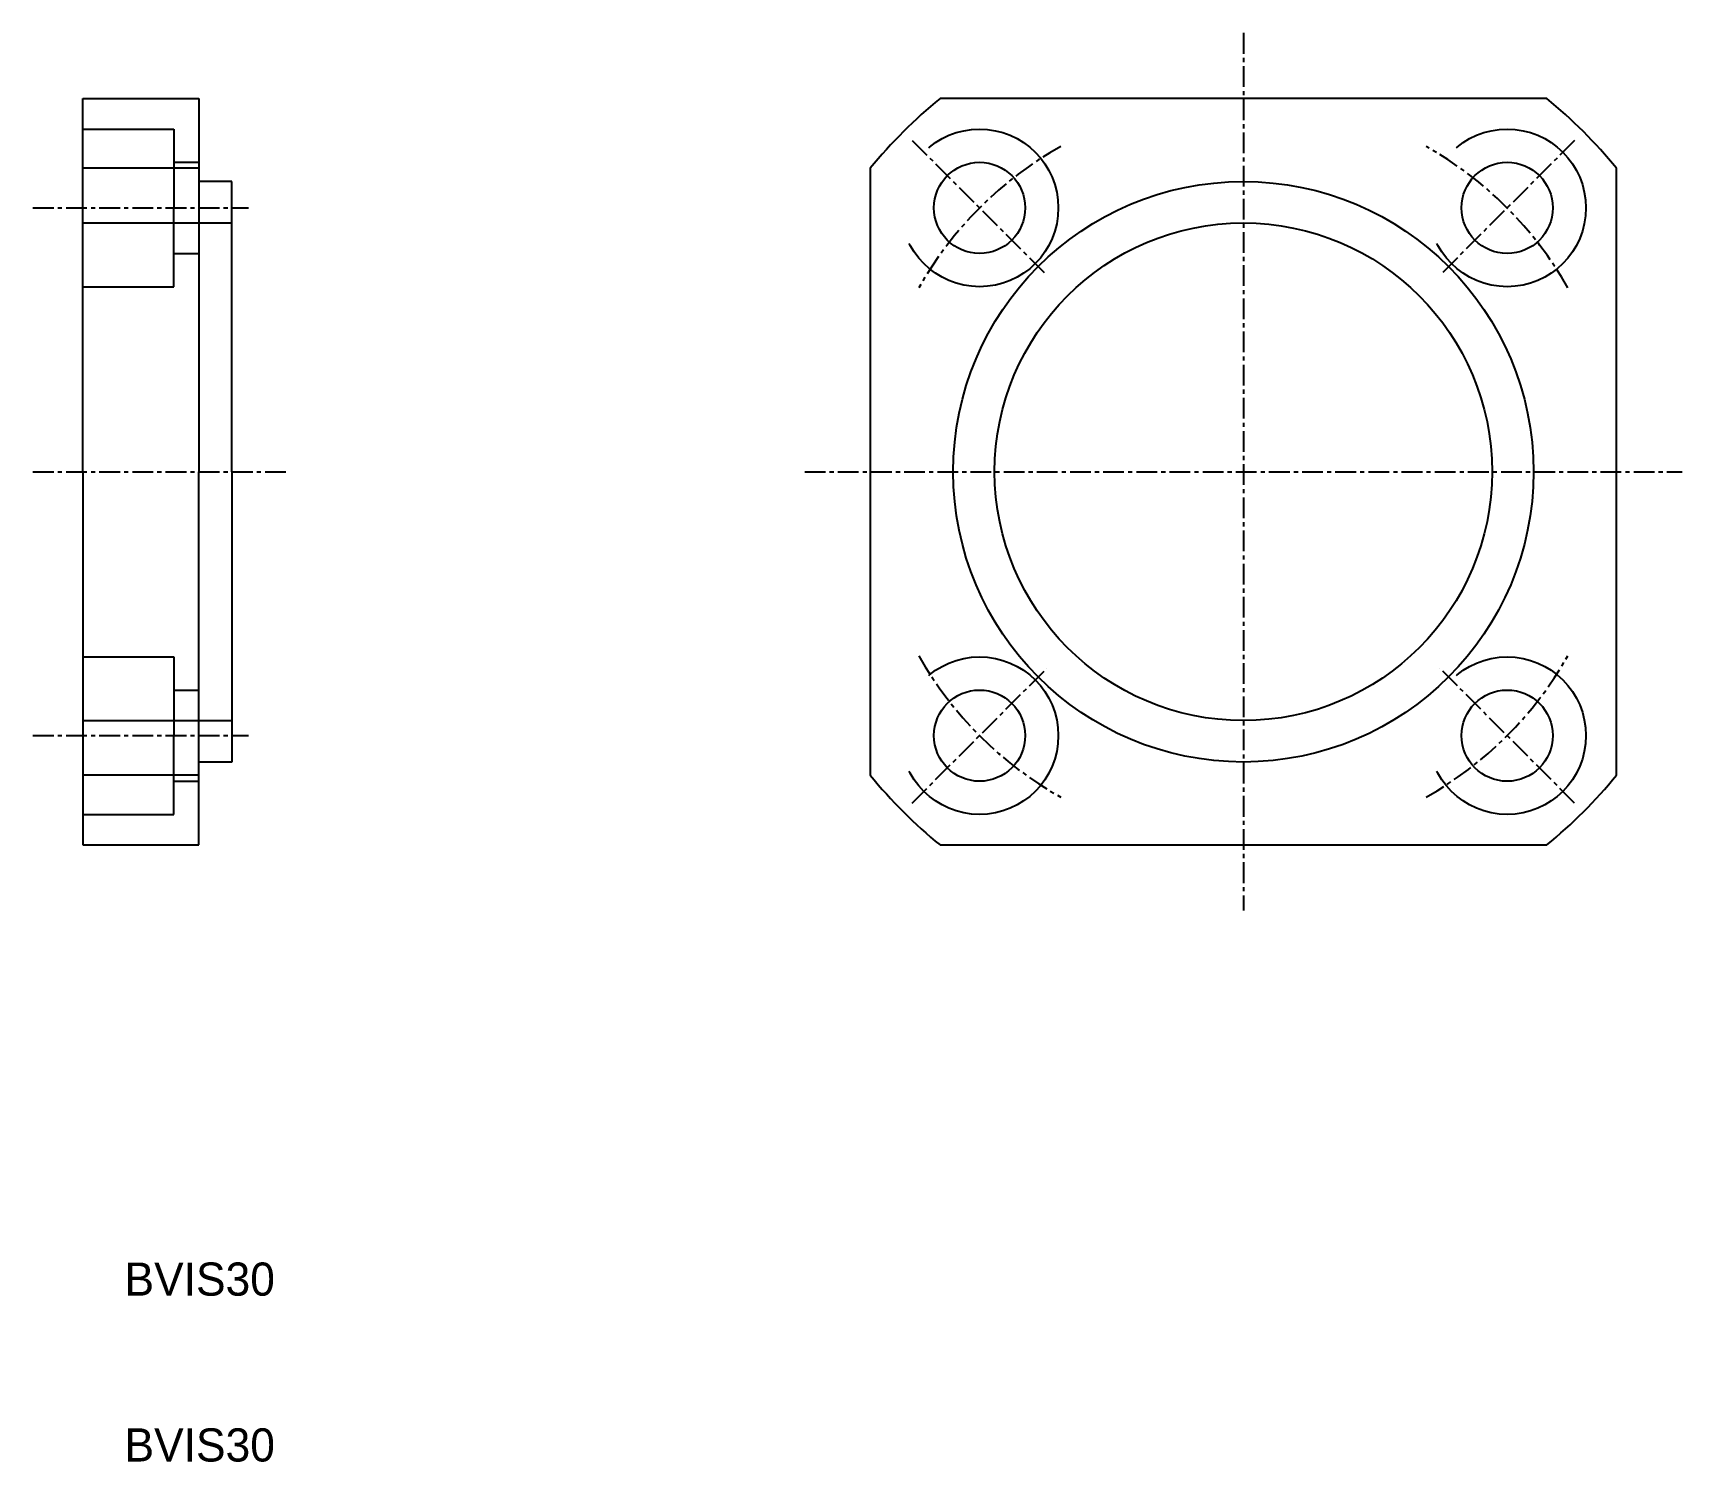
# Model space of a CAD drawing. Extents: x 154.2 to 253.7, y 87.4 to 173.6.
import ezdxf

# ---------------------------------------------------------------- set-up
doc = ezdxf.new("R2010")
doc.units = 0
doc.linetypes.add('CENTER', pattern=[2, 1.25, -0.25, 0.25, -0.25])
doc.linetypes.add('DASHED', pattern=[19.05, 12.7, -6.35])
doc.layers.get('0').update_dxf_attribs({"linetype": 'CONTINUOUS'})
doc.layers.add('CENTER', color=1, linetype='CENTER')

msp = doc.modelspace()

# ---------------------------------------------------------------- linework, layer by layer
for p, q in [((157.233, 147.118), (157.233, 169.618)), ((157.233, 169.618), (164.233, 169.618)), ((164.233, 169.618), (164.233, 147.118)), ((245.529, 169.618), (208.937, 169.618)), ((164.233, 165.414), (157.233, 165.414)), ((204.733, 165.414), (204.733, 128.821)), ((249.733, 128.821), (249.733, 165.414)), ((166.233, 164.618), (164.233, 164.618)), ((166.233, 147.118), (166.233, 164.618)), ((157.233, 147.118), (157.233, 124.618)), ((164.233, 124.618), (164.233, 147.118)), ((166.233, 147.118), (166.233, 129.618)), ((166.233, 129.618), (164.233, 129.618)), ((164.233, 128.821), (157.233, 128.821)), ((157.233, 124.618), (164.233, 124.618)), ((208.937, 124.618), (245.529, 124.618))]:
    msp.add_line(p, q)
at = {"color": 3, "linetype": 'DASHED'}
for p, q in [((157.233, 167.777), (162.733, 167.777)), ((162.733, 167.777), (162.733, 163.027)), ((162.733, 165.777), (164.233, 165.777)), ((157.233, 162.118), (166.233, 162.118)), ((162.733, 158.277), (162.733, 163.027)), ((162.733, 160.277), (164.233, 160.277)), ((157.233, 158.277), (162.733, 158.277)), ((157.233, 135.958), (162.733, 135.958)), ((162.733, 135.958), (162.733, 131.208)), ((162.733, 133.958), (164.233, 133.958)), ((157.233, 132.118), (166.233, 132.118)), ((162.733, 126.458), (162.733, 131.208)), ((162.733, 128.458), (164.233, 128.458)), ((157.233, 126.458), (162.733, 126.458))]:
    msp.add_line(p, q, dxfattribs=at)
for centre in [(211.323, 163.027), (243.143, 163.027), (211.323, 131.208), (243.143, 131.208)]:
    msp.add_circle(centre, 4.75, dxfattribs=at)
for centre, radius in [((211.323, 163.027), 2.75), ((211.323, 163.027), 2.75), ((243.143, 163.027), 2.75), ((243.143, 163.027), 2.75), ((227.233, 147.118), 17.5), ((227.233, 147.118), 15), ((211.323, 131.208), 2.75), ((211.323, 131.208), 2.75), ((243.143, 131.208), 2.75), ((243.143, 131.208), 2.75)]:
    msp.add_circle(centre, radius)
for start, end in [(129.11674, 140.88326), (39.11674, 50.88326), (219.11674, 230.88326), (309.11674, 320.88326)]:
    msp.add_arc((227.233, 147.118), 29, start, end)
at = {"layer": 'CENTER', "color": 1, "linetype": 'CENTER'}
for p, q in [((227.233, 173.572), (227.233, 120.663)), ((207.257, 167.093), (215.389, 158.962)), ((207.257, 167.093), (215.389, 158.962)), ((247.209, 167.093), (239.077, 158.962)), ((247.209, 167.093), (239.077, 158.962)), ((154.233, 163.027), (167.233, 163.027)), ((154.233, 147.118), (169.585, 147.118)), ((200.778, 147.118), (253.688, 147.118)), ((207.257, 127.142), (215.389, 135.274)), ((207.257, 127.142), (215.389, 135.274)), ((247.209, 127.142), (239.077, 135.274)), ((247.209, 127.142), (239.077, 135.274)), ((154.233, 131.208), (167.233, 131.208))]:
    msp.add_line(p, q, dxfattribs=at)
for start, end in [(119.31098, 150.45829), (29.54171, 60.68902), (209.54171, 240.68902), (299.31098, 330.45829)]:
    msp.add_arc((227.233, 147.118), 22.5, start, end, dxfattribs=at)

# ---------------------------------------------------------------- texts
for p in [(159.754, 97.442), (159.754, 87.442)]:
    msp.add_text('BVIS30', height=2).set_placement(p)

doc.saveas('drawing.dxf')
